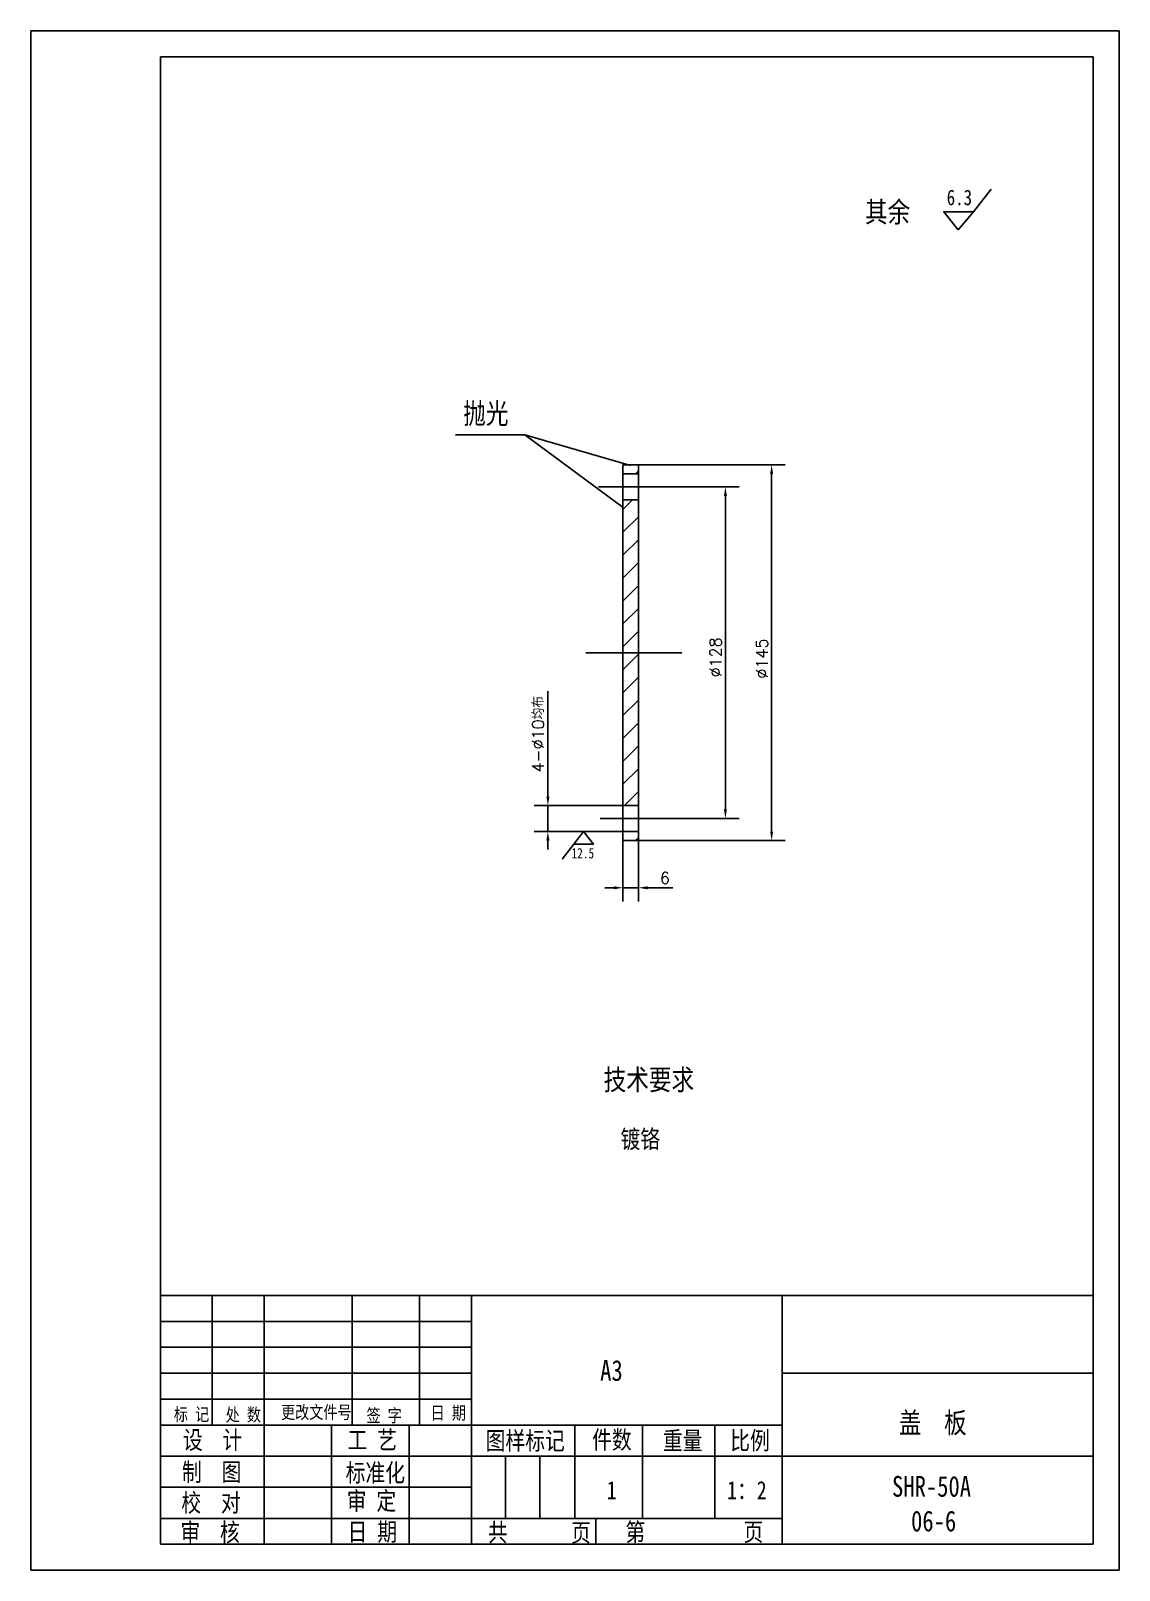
# Model space of a CAD drawing. Extents: x 233 to 653, y -48 to 546.
import ezdxf

# ---------------------------------------------------------------- set-up
doc = ezdxf.new("R2010")
doc.units = 0
doc.header["$LTSCALE"] = 10.5
doc.header["$MEASUREMENT"] = 0
doc.layers.get('0').update_dxf_attribs({"color": 2, "linetype": 'CONTINUOUS'})
doc.layers.get('DEFPOINTS').update_dxf_attribs({"linetype": 'CONTINUOUS'})
doc.layers.add('PART', color=3, linetype='CONTINUOUS')
doc.layers.add('SMPEN_THICK', color=7, linetype='CONTINUOUS')
doc.styles.add('HZDX', font='', dxfattribs={"width": 0.8, "height": 7.5})
doc.styles.get("Standard").update_dxf_attribs({"font": 'txt.shx', "height": 4.5, "bigfont": 'hzfs.shx'})
doc.styles.get('HZDX').set_extended_font_data('SimSun')
doc.dimstyles.get("Standard").update_dxf_attribs({"dimtxt": 0.18, "dimasz": 0.18, "dimexe": 0.18, "dimexo": 0.0625, "dimgap": 0.09, "dimtad": 0, "dimtih": 1, "dimtoh": 1, "dimdec": 4, "dimzin": 0, "dimdsep": 46, "dimtxsty": 'Standard', "dimcen": 0.09, "dimadec": 0, "dimazin": 0, "dimtfac": 1, "dimtdec": 4, "dimtofl": 0, "dimtmove": 0, "dimatfit": 3, "dimfxl": 1, "dimtolj": 1, "dimtzin": 0, "dimarcsym": 0})

# ---------------------------------------------------------------- blocks, each defined once
blk = doc.blocks.new('*D4')
at = {"color": 2, "linetype": 'ByBlock', "transparency": 16777216}
for p, q in [((461.2, 218.08), (461.2, 194.62)), ((467.2, 218.08), (467.2, 194.62)), ((457.7, 199.87), (454.2, 199.87)), ((461.2, 199.87), (467.2, 199.87)), ((470.7, 199.87), (480.4, 199.87))]:
    blk.add_line(p, q, dxfattribs=at)
for points in [[(457.7, 200.45), (457.7, 199.28), (461.2, 199.87)], [(470.7, 200.45), (470.7, 199.28), (467.2, 199.87)]]:
    blk.add_solid(points, dxfattribs=at)
at = {"layer": 'DEFPOINTS', "color": 0, "linetype": 'ByBlock', "transparency": 16777216}
for p in [(461.2, 218.08), (467.2, 218.08), (467.2, 199.87)]:
    blk.add_point(p, dxfattribs=at)
at = {"color": 2, "linetype": 'ByBlock', "transparency": 16777216, "insert": (477.4, 203.62), "char_height": 4.5, "attachment_point": 5}
blk.add_mtext('\\A1;6', dxfattribs=at)
blk = doc.blocks.new('*D5')
at = {"color": 2, "linetype": 'ByBlock', "transparency": 16777216}
for p, q in [((467.2, 369.58), (505.99, 369.58)), ((500.74, 366.08), (500.74, 245.08)), ((467.2, 241.58), (505.99, 241.58))]:
    blk.add_line(p, q, dxfattribs=at)
for points in [[(500.16, 366.08), (501.33, 366.08), (500.74, 369.58)], [(500.16, 245.08), (501.33, 245.08), (500.74, 241.58)]]:
    blk.add_solid(points, dxfattribs=at)
at = {"layer": 'DEFPOINTS', "color": 0, "linetype": 'ByBlock', "transparency": 16777216}
for p in [(467.2, 369.58), (467.2, 241.58), (500.74, 241.58)]:
    blk.add_point(p, dxfattribs=at)
at = {"color": 2, "linetype": 'ByBlock', "transparency": 16777216, "insert": (496.99, 303.76), "char_height": 4.5, "attachment_point": 5, "rotation": 90}
blk.add_mtext('\\A1;∅128', dxfattribs=at)
blk = doc.blocks.new('*D6')
at = {"color": 2, "linetype": 'ByBlock', "transparency": 16777216}
for p, q in [((467.2, 378.08), (523.83, 378.08)), ((518.58, 236.58), (518.58, 374.58)), ((467.2, 233.08), (523.83, 233.08))]:
    blk.add_line(p, q, dxfattribs=at)
for points in [[(517.99, 374.58), (519.16, 374.58), (518.58, 378.08)], [(517.99, 236.58), (519.16, 236.58), (518.58, 233.08)]]:
    blk.add_solid(points, dxfattribs=at)
at = {"layer": 'DEFPOINTS', "color": 0, "linetype": 'ByBlock', "transparency": 16777216}
for p in [(467.2, 378.08), (518.58, 378.08), (467.2, 233.08)]:
    blk.add_point(p, dxfattribs=at)
at = {"color": 2, "linetype": 'ByBlock', "transparency": 16777216, "insert": (514.83, 303.29), "char_height": 4.5, "attachment_point": 5, "rotation": 90}
blk.add_mtext('\\A1;∅145', dxfattribs=at)
blk = doc.blocks.new('*D7')
at = {"color": 2, "linetype": 'ByBlock', "transparency": 16777216}
for p, q in [((432.23, 236.58), (432.23, 277.21)), ((461.2, 233.08), (426.98, 233.08)), ((432.23, 223.08), (432.23, 233.08)), ((461.2, 223.08), (426.98, 223.08)), ((432.23, 219.58), (432.23, 216.08))]:
    blk.add_line(p, q, dxfattribs=at)
for points in [[(431.65, 236.58), (432.82, 236.58), (432.23, 233.08)], [(431.65, 219.58), (432.82, 219.58), (432.23, 223.08)]]:
    blk.add_solid(points, dxfattribs=at)
at = {"layer": 'DEFPOINTS', "color": 0, "linetype": 'ByBlock', "transparency": 16777216}
for p in [(461.2, 233.08), (432.23, 223.08), (461.2, 223.08)]:
    blk.add_point(p, dxfattribs=at)
at = {"color": 2, "linetype": 'ByBlock', "transparency": 16777216, "insert": (428.48, 260.63), "char_height": 4.5, "attachment_point": 5, "rotation": 90}
blk.add_mtext('\\A1;4-∅10均布', dxfattribs=at)

msp = doc.modelspace()

# ---------------------------------------------------------------- hatches: boundary and pattern name
at = {"layer": 'SMPEN_THICK'}
h = msp.add_hatch(dxfattribs=at)
h.set_pattern_fill('ANSI31', color=256, scale=50, style=0)
h.set_pattern_definition([(45, (35.6636, -64.679), (-4.41942, 4.41942), [])])
h.paths.add_polyline_path([(467.20439, 378.07861), (461.20439, 378.07861), (461.20439, 374.57861), (467.20439, 374.57861)])
h.paths.add_polyline_path([(461.20439, 305.57861), (467.20439, 305.57861), (467.20439, 364.57861), (461.20439, 364.57861)])
h.paths.add_polyline_path([(467.20439, 305.57861), (461.20439, 305.57861), (461.20439, 246.57861), (467.20439, 246.57861)])
h.paths.add_polyline_path([(461.20439, 233.07861), (467.20439, 233.07861), (467.20439, 236.57861), (461.20439, 236.57861)])

# ---------------------------------------------------------------- linework, layer by layer
at = {"layer": 'PART', "linetype": 'Continuous'}
for p, q in [((232.6965, 545.54488), (652.6965, 545.54488)), ((652.6965, 545.54488), (652.6965, -48.45511)), ((302.6965, 57.54489), (302.6965, 7.54489)), ((322.6965, 57.54489), (322.6965, -38.45511)), ((356.6965, 57.54489), (356.6965, 7.54489)), ((382.6965, 57.54489), (382.6965, 7.54489)), ((402.6965, 57.54489), (402.6965, -38.45511)), ((522.6965, 57.54489), (522.6965, -38.45511)), ((642.6965, 27.54489), (522.6965, 27.54489)), ((348.6965, 7.54489), (348.6965, -38.45511)), ((378.6965, 7.54489), (378.6965, -38.45511)), ((442.6965, 7.54489), (442.6965, -28.45511)), ((468.6965, 7.54489), (468.6965, -28.45511)), ((496.6965, 7.54489), (496.6965, -28.45511)), ((415.8965, -4.45511), (415.8965, -28.45511)), ((429.0965, -4.45511), (429.0965, -28.45511)), ((642.6965, -4.45511), (522.6965, -4.45511)), ((450.6965, -28.45511), (450.6965, -38.45511)), ((652.6965, -48.45511), (232.6965, -48.45511))]:
    msp.add_line(p, q, dxfattribs=at)
at = {"layer": 'PART', "color": 5, "linetype": 'Continuous'}
for p, q in [((282.6965, 535.54488), (642.6965, 535.54488)), ((642.6965, 535.54488), (642.6965, -38.45511)), ((282.6965, 57.54489), (282.6965, -38.45511)), ((642.6965, -38.45511), (282.6965, -38.45511))]:
    msp.add_line(p, q, dxfattribs=at)
at = {"layer": 'SMPEN_THICK', "color": 3}
msp.add_line((232.6965, -48.45511), (232.6965, 545.54488), dxfattribs=at)
at = {"layer": 'SMPEN_THICK', "color": 5}
for p, q in [((282.6965, 57.54489), (282.6965, 535.54488)), ((461.20439, 378.07861), (461.20439, 233.07861)), ((461.20439, 378.07861), (467.20439, 378.07861)), ((461.20439, 374.57861), (467.20439, 374.57861)), ((467.20439, 378.07861), (467.20439, 233.07861)), ((461.20439, 364.57861), (467.20439, 364.57861)), ((461.20439, 246.57861), (467.20439, 246.57861)), ((461.20439, 236.57861), (467.20439, 236.57861)), ((461.20439, 233.07861), (467.20439, 233.07861)), ((642.6965, 57.54489), (282.6965, 57.54489))]:
    msp.add_line(p, q, dxfattribs=at)
at = {"layer": 'SMPEN_THICK'}
for p, q in [((596.4512, 475.69294), (603.34902, 484.49239)), ((423.31611, 389.67817), (396.56838, 389.67817)), ((461.32605, 361.54184), (423.31611, 389.67817)), ((423.31611, 389.67817), (464.1416, 377.86151)), ((451.79895, 369.57861), (477.71636, 369.57861)), ((446.81959, 305.57861), (483.96053, 305.57861)), ((452.35221, 241.57861), (481.03593, 241.57861)), ((442.22404, 231.68648), (437.74307, 225.85505)), ((402.6965, 47.54489), (282.6965, 47.54489)), ((402.6965, 37.54489), (282.6965, 37.54489)), ((402.6965, 27.54489), (282.6965, 27.54489)), ((402.6965, 17.54489), (282.6965, 17.54489)), ((522.6965, 7.54489), (282.6965, 7.54489)), ((522.6965, -4.45511), (282.6965, -4.45511)), ((402.6965, -16.45511), (282.6965, -16.45511)), ((522.6965, -28.45511), (282.6965, -28.45511))]:
    msp.add_line(p, q, dxfattribs=at)
for points in [[(590.52791, 468.69808), (596.4512, 475.69294), (584.98877, 475.69294)], [(445.93951, 236.57927), (442.22404, 231.68648), (449.83377, 231.68648)]]:
    msp.add_lwpolyline(points, close=True, dxfattribs=at)

# ---------------------------------------------------------------- texts
at = {"layer": 'SMPEN_THICK', "style": 'HZDX', "width": 0.8}
for s, height, p in [('6.3', 6, (586.12447, 478.25194)), ('其余', 8, (554.58773, 471.65291)), ('抛光', 8, (399.57477, 393.91353)), ('12.5', 4, (441.37599, 226.2064)), ('技术要求', 8, (453.73068, 136.81843)), ('镀铬', 7, (460.2667, 114.37884)), ('A3', 8, (452.4098, 24.62046)), ('标 记', 5, (287.89421, 9.19216)), ('处 数', 5, (307.88674, 9.03204)), ('更改文件号', 5, (329.23684, 9.98648)), ('签 字', 5, (362.2384, 8.75744)), ('日 期', 5, (386.96733, 9.74065)), ('盖  板', 8, (567.67169, 4.47675)), ('设  计', 7, (291.41789, -1.69131)), ('工 艺', 7, (354.92338, -1.66884)), ('图样标记', 7, (408.21265, -2.01368)), ('件数', 7, (449.29802, -1.60213)), ('重量', 7, (476.58873, -1.96803)), ('比例', 7, (502.59856, -1.92238)), ('制  图', 7, (291.05182, -14.06155)), ('标准化', 7, (354.19124, -14.33615)), ('审 定', 7, (354.60298, -25.19715)), ('1', 7, (454.97383, -21.07682)), ('1：2', 7, (501.38489, -21.07682)), ('SHR-50A', 8, (565.04246, -20.08589)), ('校  对', 7, (290.80028, -25.90577)), ('审  核', 7, (290.43421, -37.29279)), ('日 期', 7, (354.9388, -37.13619)), ('共', 7, (409.08179, -37.31808)), ('第', 7, (462.15397, -37.22679)), ('06-6', 8, (572.38408, -33.48771)), ('页', 7, (441.20026, -37.47821)), ('页', 7, (507.74741, -37.22679))]:
    msp.add_text(s, height=height, dxfattribs=at).set_placement(p)

# ---------------------------------------------------------------- dimensions: what is measured, and where the dimension line sits
at = {"layer": 'SMPEN_THICK'}
for base, p1, p2, picture, middle in [((518.57559, 378.07861), (467.20439, 233.07861), (467.20439, 378.07861), '*D6', (518.57559, 303.29419)), ((500.74377, 241.57861), (467.20439, 369.57861), (467.20439, 241.57861), '*D5', (500.74377, 303.76313))]:
    dim = msp.add_linear_dim(base=base, p1=p1, p2=p2, angle=90, text='%%c<>', dimstyle='Standard', override={"dimtxt": 5, "dimasz": 3.5, "dimexe": 5.25, "dimexo": 0, "dimgap": 1.5, "dimtad": 1, "dimtih": 0, "dimtoh": 0, "dimzin": 8, "dimclrd": 2, "dimclre": 2, "dimclrt": 2, "dimtm": 0.115, "dimtfac": 0.66667, "dimtofl": 1, "dimatfit": 1, "dimtvp": 5, "dimtzin": 8}, dxfattribs=at)
    dim.commit()
    dim.dimension.update_dxf_attribs({"geometry": picture, "text_midpoint": middle, "dimtype": 160})
dim = msp.add_linear_dim(base=(432.23202, 236.57861), p1=(461.20439, 246.57861), p2=(461.20439, 236.57861), angle=90, text='4-%%c<>均布', dimstyle='Standard', override={"dimtxt": 5, "dimasz": 3.5, "dimexe": 5.25, "dimexo": 0, "dimgap": 1.5, "dimtad": 1, "dimtih": 0, "dimtoh": 0, "dimzin": 8, "dimclrd": 2, "dimclre": 2, "dimclrt": 2, "dimtm": 0.115, "dimtfac": 0.66667, "dimtofl": 1, "dimatfit": 1, "dimtvp": 5, "dimtzin": 8}, dxfattribs=at)
dim.commit()
dim.dimension.update_dxf_attribs({"geometry": '*D7', "text_midpoint": (432.23202, 274.12861), "dimtype": 160, "insert": (0, 13.5)})
dim = msp.add_linear_dim(base=(467.20439, 214.86635), p1=(461.20439, 233.07861), p2=(467.20439, 233.07861), dimstyle='Standard', override={"dimtxt": 5, "dimasz": 3.5, "dimexe": 5.25, "dimexo": 0, "dimgap": 1.5, "dimtad": 1, "dimtih": 0, "dimtoh": 0, "dimzin": 8, "dimclrd": 2, "dimclre": 2, "dimclrt": 2, "dimtm": 0.115, "dimtfac": 0.66667, "dimtofl": 1, "dimatfit": 1, "dimtvp": 5, "dimtzin": 8}, dxfattribs=at)
dim.commit()
dim.dimension.update_dxf_attribs({"geometry": '*D4', "text_midpoint": (477.40439, 214.86635), "dimtype": 160, "insert": (0, 15)})

doc.saveas('drawing.dxf')
